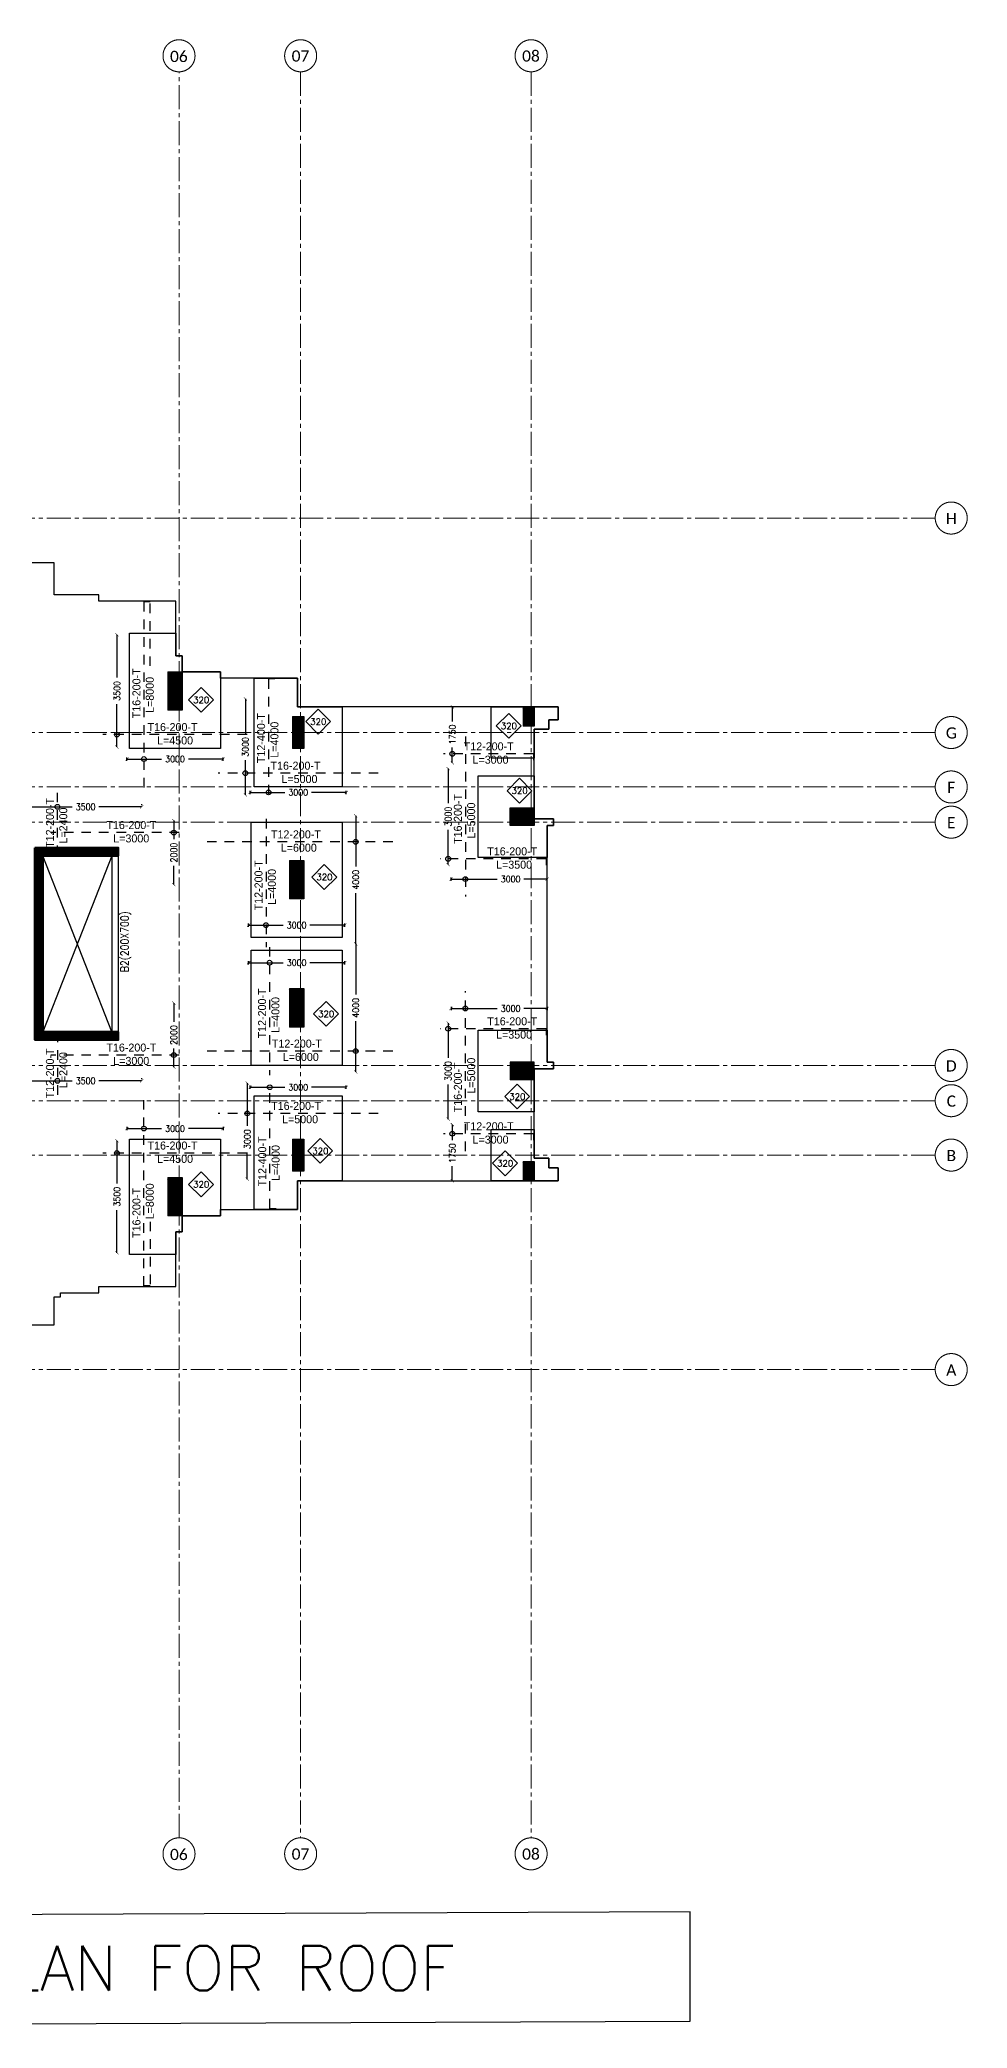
# Model space of a CAD drawing. Header units: millimetres. Extents: x -967280 to 3852, y 2833 to 1955156.
# Drawn here: x -709979 to -681004, y 866663 to 928777 of the extents above; entities that cross this region are included whole.
import ezdxf
from ezdxf.enums import TextEntityAlignment as Align

# ---------------------------------------------------------------- set-up
doc = ezdxf.new("R2010")
doc.units = ezdxf.units.MM
doc.header["$LTSCALE"] = 1000
doc.header["$PDMODE"] = 35
doc.header["$PDSIZE"] = 25
for name, pattern in [('$0$DASHED2', [0.375, 0.25, -0.125]), ('B05-FIRST FLOOR PLAN$0$DLINE', [0.55, 0.3, -0.25]), ('Columns_Structural070816$0$CENTER2', [1.125, 0.75, -0.125, 0.125, -0.125]), ('HRZN_Line-Ptrn-Sold', [9144001.0, 9144000.0, -1])]:
    doc.linetypes.add(name, pattern=pattern)
for name, color, linetype in [('A-ANNO-TEXT-25', 7, 'Continuous'), ('B05-FIRST FLOOR PLAN$0$STR_ROOF RFT$0$S-SYMB', 30, 'Continuous'), ('S - col hach', 1, 'Continuous'), ('S - dot', 1, 'Continuous'), ('S -Beams', 2, 'Continuous'), ('S-TEXT', 2, 'Continuous'), ('SLAB', 210, 'Continuous')]:
    doc.layers.add(name, color=color, linetype=linetype)
for name, color, linetype, lineweight in [('A-AX-ATT-100', 7, 'HRZN_Line-Ptrn-Sold', 18), ('S - column', 6, 'Continuous', 60), ('ST-000-AXIS', 9, 'Columns_Structural070816$0$CENTER2', 9), ('ST-203-SLAB-TXT', 7, 'Continuous', 30), ('ST-206-SLAB-DIM', 1, 'Continuous', 20), ('ST-RFT-BOT', 2, '$0$DASHED2', 30), ('ST-RFT-TOP', 5, '$0$DASHED2', 30)]:
    doc.layers.add(name, color=color, linetype=linetype, lineweight=lineweight)
doc.styles.add('B05-FIRST FLOOR PLAN$0$XS-Roof RFT$0$T25-100', font='STENCIL.shx', dxfattribs={"height": 250})
doc.styles.add('Calibri_2', font='calibri.ttf', dxfattribs={"height": 300})
doc.styles.add('ROMANC', font='romanc.shx')
doc.styles.add('ST-DIM', font='romans.shx', dxfattribs={"width": 0.85})
doc.styles.add('TUNELNO', font='romans.shx', dxfattribs={"width": 0.9})
doc.dimstyles.new('Copy(2) of DSEC', dxfattribs={"dimtxt": 200, "dimasz": 100, "dimexe": 50, "dimexo": 80, "dimgap": 100, "dimtad": 1, "dimdec": 0, "dimrnd": 5, "dimzin": 0, "dimdsep": 46, "dimtxsty": 'TUNELNO', "dimblk": 'ARCHTICK', "dimcen": 0.09, "dimclrd": 1, "dimclre": 1, "dimclrt": 3, "dimadec": 0, "dimazin": 0, "dimtfac": 0.78125, "dimtdec": 0, "dimtix": 1, "dimtmove": 2, "dimatfit": 3, "dimldrblk": 'ARCHTICK', "dimfxl": 1, "dimtolj": 1, "dimtzin": 0, "dimarcsym": 0})
pattern_1 = [(45, (-254348.726, -1220652.032), (-22.4506403, 22.4506403), [])]

# ---------------------------------------------------------------- blocks, each defined once
blk = doc.blocks.new('str col from 1st to 3rd')
at = {"layer": 'S - col hach'}
h = blk.add_hatch(dxfattribs=at)
h.set_pattern_fill('ANSI31', color=2, scale=10)
h.set_pattern_definition([(45, (-254348.726, -1218952.032), (-22.4506403, 22.4506403), [])])
h.paths.add_polyline_path([(4600, 7300), (4600, 8500), (4150, 8500), (4150, 7300)])
h = blk.add_hatch(dxfattribs=at)
h.set_pattern_fill('ANSI31', color=2, scale=10)
h.set_pattern_definition(pattern_1)
h.paths.add_polyline_path([(8400, 6100), (8400, 7100), (8050, 7100), (8050, 6100)])
h = blk.add_hatch(dxfattribs=at)
h.set_pattern_fill('ANSI31', color=2, scale=10)
h.set_pattern_definition(pattern_1)
h.paths.add_polyline_path([(15600, 6800), (15600, 7400), (15250, 7400), (15250, 6800), (15354, 6800)])
h = blk.add_hatch(dxfattribs=at)
h.set_pattern_fill('ANSI31', color=2, scale=10)
h.set_pattern_definition([(45, (-254348.726, -1223352.032), (-22.4506403, 22.4506403), [])])
h.paths.add_polyline_path([(15107, 3700), (15600, 3700), (15600, 4250), (14850, 4250), (14850, 3700)])
h = blk.add_hatch(dxfattribs=at)
h.set_pattern_fill('ANSI31', color=3, scale=10)
h.set_pattern_definition([(45, (-254348.726, -1220652.032), (-22.4506403, 22.4506403), [])])
h.paths.add_polyline_path([(0, 3000), (0, -3000), (2600, -3000), (2600, -2750), (250, -2750), (250, 2750), (2600, 2750), (2600, 3000)])
h = blk.add_hatch(dxfattribs=at)
h.set_pattern_fill('ANSI31', color=2, scale=10)
h.set_pattern_definition([(45, (-254298.726, -1225652.032), (-22.4506403, 22.4506403), [])])
h.paths.add_polyline_path([(8400, 1400), (8400, 2600), (7950, 2600), (7950, 1400)])
h = blk.add_hatch(dxfattribs=at)
h.set_pattern_fill('ANSI31', color=2, scale=10)
h.set_pattern_definition([(45, (-567282.766, -1475289.637), (-22.4506403, 22.4506403), [])])
h.paths.add_polyline_path([(8400, -1400), (7950, -1400), (7950, -2600), (8400, -2600)])
h = blk.add_hatch(dxfattribs=at)
h.set_pattern_fill('ANSI31', color=2, scale=10)
h.set_pattern_definition([(45, (-254348.726, -1231252.032), (-22.4506403, 22.4506403), [])])
h.paths.add_polyline_path([(15107, -4250), (15600, -4250), (15600, -3700), (14850, -3700), (14850, -4250)])
h = blk.add_hatch(dxfattribs=at)
h.set_pattern_fill('ANSI31', color=2, scale=10)
h.set_pattern_definition([(45, (-254348.726, -1220852.032), (-22.4506403, 22.4506403), [])])
h.paths.add_polyline_path([(8050, -7100), (8400, -7100), (8400, -6100), (8050, -6100)])
h = blk.add_hatch(dxfattribs=at)
h.set_pattern_fill('ANSI31', color=2, scale=10)
h.set_pattern_definition(pattern_1)
h.paths.add_polyline_path([(15250, -6800), (15250, -7400), (15600, -7400), (15600, -6800)])
h = blk.add_hatch(dxfattribs=at)
h.set_pattern_fill('ANSI31', color=2, scale=10)
h.set_pattern_definition([(45, (-254348.726, -1222352.032), (-22.4506403, 22.4506403), [])])
h.paths.add_polyline_path([(4600, -8500), (4600, -7300), (4150, -7300), (4150, -8500), (4233, -8500)])
at = {"layer": 'S - column', "lineweight": 15}
for points in [[(4600, 8500), (4150, 8500), (4150, 7300), (4600, 7300)], [(8050, 6100), (8400, 6100), (8400, 7100), (8050, 7100)], [(15250, 6800), (15600, 6800), (15600, 7400), (15250, 7400)], [(14850, 3700), (15600, 3700), (15600, 4250), (14850, 4250)], [(7950, 1400), (8400, 1400), (8400, 2600), (7950, 2600)], [(7950, -2600), (8400, -2600), (8400, -1400), (7950, -1400)], [(14850, -4250), (15600, -4250), (15600, -3700), (14850, -3700)], [(8050, -7100), (8050, -6100), (8400, -6100), (8400, -7100)], [(15600, -6800), (15600, -7400), (15250, -7400), (15250, -6800)], [(4600, -7300), (4600, -8500), (4150, -8500), (4150, -7300)]]:
    blk.add_lwpolyline(points, close=True, dxfattribs=at)
at = {"layer": 'S - column', "color": 3}
blk.add_lwpolyline([(0, 3000), (0, -3000), (2600, -3000), (2600, -2750), (250, -2750), (250, 2750), (2600, 2750), (2600, 3000), (0, 3000)], dxfattribs=at)
at = {"layer": 'ST-RFT-BOT', "color": 7, "linetype": 'Continuous', "ltscale": 30}
for points in [[(4150, 8500), (4600, 8500), (4600, 7300), (4150, 7300)], [(8050, 7100), (8400, 7100), (8400, 6100), (8050, 6100)], [(15250, 7400), (15600, 7400), (15600, 6800), (15250, 6800)], [(15600, 4250), (15600, 3700), (14850, 3700), (14850, 4250)], [(7950, 2600), (8400, 2600), (8400, 1400), (7950, 1400)], [(7950, -1400), (8400, -1400), (8400, -2600)], [(15600, -4250), (15600, -3700), (14850, -3700), (14850, -4250)], [(8050, -6100), (8400, -6100), (8400, -7100), (8050, -7100)], [(15250, -6800), (15600, -6800), (15600, -7400), (15250, -7400)], [(4150, -7300), (4600, -7300), (4600, -8500), (4150, -8500)]]:
    blk.add_lwpolyline(points, dxfattribs=at)
blk = doc.blocks.new('_ArchTick')
at = {"color": 0, "linetype": 'ByBlock', "const_width": 0.15}
blk.add_lwpolyline([(-0.5, -0.5), (0.5, 0.5)], dxfattribs=at)
blk = doc.blocks.new('*D920')
at = {"layer": 'Defpoints', "color": 0, "transparency": 16777216}
for p in [(-705761, 904387), (-705791, 902388), (-705761, 902388)]:
    blk.add_point(p, dxfattribs=at)
at = {"layer": 'ST-206-SLAB-DIM', "color": 1, "lineweight": -2, "transparency": 16777216}
for p, q in [((-705791, 904387), (-705791, 903805)), ((-705791, 902388), (-705791, 902970))]:
    blk.add_line(p, q, dxfattribs=at)
at = {"layer": 'ST-206-SLAB-DIM', "color": 1, "lineweight": -2, "transparency": 16777216, "xscale": 100, "yscale": 100, "zscale": 100}
for p, rotation in [((-705791, 904387), 90), ((-705791, 902388), 270)]:
    blk.add_blockref('_ArchTick', p, dxfattribs=dict(at, rotation=rotation))
at = {"layer": 'ST-206-SLAB-DIM', "color": 3, "transparency": 16777216, "insert": (-705791, 903387), "char_height": 200, "attachment_point": 5, "rotation": 90, "style": 'TUNELNO'}
blk.add_mtext('\\A1;2000', dxfattribs=at)
blk = doc.blocks.new('*D925')
at = {"layer": 'Defpoints', "color": 0, "transparency": 16777216}
for p in [(-700079, 900537), (-700109, 896536), (-700079, 896536)]:
    blk.add_point(p, dxfattribs=at)
at = {"layer": 'ST-206-SLAB-DIM', "color": 1, "lineweight": -2, "transparency": 16777216}
for p, q in [((-700109, 900537), (-700109, 898954)), ((-700109, 896536), (-700109, 898119))]:
    blk.add_line(p, q, dxfattribs=at)
at = {"layer": 'ST-206-SLAB-DIM', "color": 1, "lineweight": -2, "transparency": 16777216, "xscale": 100, "yscale": 100, "zscale": 100}
for p, rotation in [((-700109, 900537), 90), ((-700109, 896536), 270)]:
    blk.add_blockref('_ArchTick', p, dxfattribs=dict(at, rotation=rotation))
at = {"layer": 'ST-206-SLAB-DIM', "color": 3, "transparency": 16777216, "insert": (-700109, 898536), "char_height": 200, "attachment_point": 5, "rotation": 90, "style": 'TUNELNO'}
blk.add_mtext('\\A1;4000', dxfattribs=at)
blk = doc.blocks.new('*D926')
at = {"layer": 'Defpoints', "color": 0, "transparency": 16777216}
for p in [(-700079, 904538), (-700109, 900537), (-700079, 900537)]:
    blk.add_point(p, dxfattribs=at)
at = {"layer": 'ST-206-SLAB-DIM', "color": 1, "lineweight": -2, "transparency": 16777216}
for p, q in [((-700109, 904538), (-700109, 902955)), ((-700109, 900537), (-700109, 902120))]:
    blk.add_line(p, q, dxfattribs=at)
at = {"layer": 'ST-206-SLAB-DIM', "color": 1, "lineweight": -2, "transparency": 16777216, "xscale": 100, "yscale": 100, "zscale": 100}
for p, rotation in [((-700109, 904538), 90), ((-700109, 900537), 270)]:
    blk.add_blockref('_ArchTick', p, dxfattribs=dict(at, rotation=rotation))
at = {"layer": 'ST-206-SLAB-DIM', "color": 3, "transparency": 16777216, "insert": (-700109, 902537), "char_height": 200, "attachment_point": 5, "rotation": 90, "style": 'TUNELNO'}
blk.add_mtext('\\A1;4000', dxfattribs=at)
blk = doc.blocks.new('*D927')
at = {"layer": 'Defpoints', "color": 0, "transparency": 16777216}
for p in [(-703525, 908187), (-703555, 905186), (-703525, 905186)]:
    blk.add_point(p, dxfattribs=at)
at = {"layer": 'ST-206-SLAB-DIM', "color": 1, "lineweight": -2, "transparency": 16777216}
for p, q in [((-703555, 908187), (-703555, 907104)), ((-703555, 905186), (-703555, 906270))]:
    blk.add_line(p, q, dxfattribs=at)
at = {"layer": 'ST-206-SLAB-DIM', "color": 1, "lineweight": -2, "transparency": 16777216, "xscale": 100, "yscale": 100, "zscale": 100}
for p, rotation in [((-703555, 908187), 90), ((-703555, 905186), 270)]:
    blk.add_blockref('_ArchTick', p, dxfattribs=dict(at, rotation=rotation))
at = {"layer": 'ST-206-SLAB-DIM', "color": 3, "transparency": 16777216, "insert": (-703555, 906687), "char_height": 200, "attachment_point": 5, "rotation": 90, "style": 'TUNELNO'}
blk.add_mtext('\\A1;3000', dxfattribs=at)
blk = doc.blocks.new('*D928')
at = {"layer": 'Defpoints', "color": 0, "transparency": 16777216}
for p in [(-707539, 910188), (-707569, 906687), (-707539, 906687)]:
    blk.add_point(p, dxfattribs=at)
at = {"layer": 'ST-206-SLAB-DIM', "color": 1, "lineweight": -2, "transparency": 16777216}
for p, q in [((-707569, 910188), (-707569, 908855)), ((-707569, 906687), (-707569, 908020))]:
    blk.add_line(p, q, dxfattribs=at)
at = {"layer": 'ST-206-SLAB-DIM', "color": 1, "lineweight": -2, "transparency": 16777216, "xscale": 100, "yscale": 100, "zscale": 100}
for p, rotation in [((-707569, 910188), 90), ((-707569, 906687), 270)]:
    blk.add_blockref('_ArchTick', p, dxfattribs=dict(at, rotation=rotation))
at = {"layer": 'ST-206-SLAB-DIM', "color": 3, "transparency": 16777216, "insert": (-707569, 908437), "char_height": 200, "attachment_point": 5, "rotation": 90, "style": 'TUNELNO'}
blk.add_mtext('\\A1;3500', dxfattribs=at)
blk = doc.blocks.new('*D931')
at = {"layer": 'Defpoints', "color": 0, "transparency": 16777216}
for p in [(-710296, 904817), (-706796, 904817), (-706796, 904817)]:
    blk.add_point(p, dxfattribs=at)
at = {"layer": 'ST-206-SLAB-DIM', "color": 1, "lineweight": -2, "transparency": 16777216}
for p, q in [((-710296, 904897), (-710296, 904867)), ((-710296, 904817), (-708963, 904817)), ((-706796, 904817), (-708129, 904817)), ((-706796, 904897), (-706796, 904867))]:
    blk.add_line(p, q, dxfattribs=at)
at = {"layer": 'ST-206-SLAB-DIM', "color": 1, "lineweight": -2, "transparency": 16777216, "xscale": 100, "yscale": 100, "zscale": 100, "rotation": 180}
blk.add_blockref('_ArchTick', (-710296, 904817), dxfattribs=at)
at = {"layer": 'ST-206-SLAB-DIM', "color": 1, "lineweight": -2, "transparency": 16777216, "xscale": 100, "yscale": 100, "zscale": 100}
blk.add_blockref('_ArchTick', (-706796, 904817), dxfattribs=at)
at = {"layer": 'ST-206-SLAB-DIM', "color": 3, "transparency": 16777216, "insert": (-708546, 904817), "char_height": 200, "attachment_point": 5, "style": 'TUNELNO'}
blk.add_mtext('\\A1;3500', dxfattribs=at)
blk = doc.blocks.new('*D938')
at = {"layer": 'Defpoints', "color": 0, "transparency": 16777216}
for p in [(-703404, 905136), (-700403, 905267), (-700403, 905136)]:
    blk.add_point(p, dxfattribs=at)
at = {"layer": 'ST-206-SLAB-DIM', "color": 1, "lineweight": -2, "transparency": 16777216}
for p, q in [((-703404, 905216), (-703404, 905317)), ((-703404, 905267), (-702321, 905267)), ((-700403, 905267), (-701487, 905267)), ((-700403, 905216), (-700403, 905317))]:
    blk.add_line(p, q, dxfattribs=at)
at = {"layer": 'ST-206-SLAB-DIM', "color": 1, "lineweight": -2, "transparency": 16777216, "xscale": 100, "yscale": 100, "zscale": 100, "rotation": 180}
blk.add_blockref('_ArchTick', (-703404, 905267), dxfattribs=at)
at = {"layer": 'ST-206-SLAB-DIM', "color": 1, "lineweight": -2, "transparency": 16777216, "xscale": 100, "yscale": 100, "zscale": 100}
blk.add_blockref('_ArchTick', (-700403, 905267), dxfattribs=at)
at = {"layer": 'ST-206-SLAB-DIM', "color": 3, "transparency": 16777216, "insert": (-701904, 905267), "char_height": 200, "attachment_point": 5, "style": 'TUNELNO'}
blk.add_mtext('\\A1;3000', dxfattribs=at)
blk = doc.blocks.new('*D939')
at = {"layer": 'Defpoints', "color": 0, "transparency": 16777216}
for p in [(-704253, 906309), (-707254, 906178), (-704253, 906178)]:
    blk.add_point(p, dxfattribs=at)
at = {"layer": 'ST-206-SLAB-DIM', "color": 1, "lineweight": -2, "transparency": 16777216}
for p, q in [((-707254, 906258), (-707254, 906359)), ((-707254, 906309), (-706171, 906309)), ((-704253, 906309), (-705337, 906309)), ((-704253, 906258), (-704253, 906359))]:
    blk.add_line(p, q, dxfattribs=at)
at = {"layer": 'ST-206-SLAB-DIM', "color": 1, "lineweight": -2, "transparency": 16777216, "xscale": 100, "yscale": 100, "zscale": 100, "rotation": 180}
blk.add_blockref('_ArchTick', (-707254, 906309), dxfattribs=at)
at = {"layer": 'ST-206-SLAB-DIM', "color": 1, "lineweight": -2, "transparency": 16777216, "xscale": 100, "yscale": 100, "zscale": 100}
blk.add_blockref('_ArchTick', (-704253, 906309), dxfattribs=at)
at = {"layer": 'ST-206-SLAB-DIM', "color": 3, "transparency": 16777216, "insert": (-705754, 906309), "char_height": 200, "attachment_point": 5, "style": 'TUNELNO'}
blk.add_mtext('\\A1;3000', dxfattribs=at)
blk = doc.blocks.new('*D951')
at = {"layer": 'Defpoints', "color": 0, "transparency": 16777216}
for p in [(-703466, 896188), (-703496, 893187), (-703466, 893187)]:
    blk.add_point(p, dxfattribs=at)
at = {"layer": 'ST-206-SLAB-DIM', "color": 1, "lineweight": -2, "transparency": 16777216}
for p, q in [((-703496, 896188), (-703496, 894852)), ((-703496, 893187), (-703496, 894018))]:
    blk.add_line(p, q, dxfattribs=at)
at = {"layer": 'ST-206-SLAB-DIM', "color": 1, "lineweight": -2, "transparency": 16777216, "xscale": 100, "yscale": 100, "zscale": 100}
for p, rotation in [((-703496, 896188), 90), ((-703496, 893187), 270)]:
    blk.add_blockref('_ArchTick', p, dxfattribs=dict(at, rotation=rotation))
at = {"layer": 'ST-206-SLAB-DIM', "color": 3, "transparency": 16777216, "insert": (-703496, 894435), "char_height": 200, "attachment_point": 5, "rotation": 90, "style": 'TUNELNO'}
blk.add_mtext('\\A1;3000', dxfattribs=at)
blk = doc.blocks.new('*D952')
at = {"layer": 'Defpoints', "color": 0, "transparency": 16777216}
for p in [(-703454, 900989), (-700453, 901119), (-700453, 900989)]:
    blk.add_point(p, dxfattribs=at)
at = {"layer": 'ST-206-SLAB-DIM', "color": 1, "lineweight": -2, "transparency": 16777216}
for p, q in [((-703454, 901069), (-703454, 901169)), ((-703454, 901119), (-702371, 901119)), ((-700453, 901119), (-701537, 901119)), ((-700453, 901069), (-700453, 901169))]:
    blk.add_line(p, q, dxfattribs=at)
at = {"layer": 'ST-206-SLAB-DIM', "color": 1, "lineweight": -2, "transparency": 16777216, "xscale": 100, "yscale": 100, "zscale": 100, "rotation": 180}
blk.add_blockref('_ArchTick', (-703454, 901119), dxfattribs=at)
at = {"layer": 'ST-206-SLAB-DIM', "color": 1, "lineweight": -2, "transparency": 16777216, "xscale": 100, "yscale": 100, "zscale": 100}
blk.add_blockref('_ArchTick', (-700453, 901119), dxfattribs=at)
at = {"layer": 'ST-206-SLAB-DIM', "color": 3, "transparency": 16777216, "insert": (-701954, 901119), "char_height": 200, "attachment_point": 5, "style": 'TUNELNO'}
blk.add_mtext('\\A1;3000', dxfattribs=at)
blk = doc.blocks.new('*D953')
at = {"layer": 'Defpoints', "color": 0, "transparency": 16777216}
for p in [(-703454, 899816), (-700453, 899947), (-700453, 899816)]:
    blk.add_point(p, dxfattribs=at)
at = {"layer": 'ST-206-SLAB-DIM', "color": 1, "lineweight": -2, "transparency": 16777216}
for p, q in [((-703454, 899896), (-703454, 899997)), ((-703454, 899947), (-702371, 899947)), ((-700453, 899947), (-701537, 899947)), ((-700453, 899896), (-700453, 899997))]:
    blk.add_line(p, q, dxfattribs=at)
at = {"layer": 'ST-206-SLAB-DIM', "color": 1, "lineweight": -2, "transparency": 16777216, "xscale": 100, "yscale": 100, "zscale": 100, "rotation": 180}
blk.add_blockref('_ArchTick', (-703454, 899947), dxfattribs=at)
at = {"layer": 'ST-206-SLAB-DIM', "color": 1, "lineweight": -2, "transparency": 16777216, "xscale": 100, "yscale": 100, "zscale": 100}
blk.add_blockref('_ArchTick', (-700453, 899947), dxfattribs=at)
at = {"layer": 'ST-206-SLAB-DIM', "color": 3, "transparency": 16777216, "insert": (-701954, 899947), "char_height": 200, "attachment_point": 5, "style": 'TUNELNO'}
blk.add_mtext('\\A1;3000', dxfattribs=at)
blk = doc.blocks.new('*D954')
at = {"layer": 'Defpoints', "color": 0, "transparency": 16777216}
for p in [(-703404, 895927), (-700403, 896057), (-700403, 895927)]:
    blk.add_point(p, dxfattribs=at)
at = {"layer": 'ST-206-SLAB-DIM', "color": 1, "lineweight": -2, "transparency": 16777216}
for p, q in [((-703404, 896007), (-703404, 896107)), ((-703404, 896057), (-702321, 896057)), ((-700403, 896057), (-701487, 896057)), ((-700403, 896007), (-700403, 896107))]:
    blk.add_line(p, q, dxfattribs=at)
at = {"layer": 'ST-206-SLAB-DIM', "color": 1, "lineweight": -2, "transparency": 16777216, "xscale": 100, "yscale": 100, "zscale": 100, "rotation": 180}
blk.add_blockref('_ArchTick', (-703404, 896057), dxfattribs=at)
at = {"layer": 'ST-206-SLAB-DIM', "color": 1, "lineweight": -2, "transparency": 16777216, "xscale": 100, "yscale": 100, "zscale": 100}
blk.add_blockref('_ArchTick', (-700403, 896057), dxfattribs=at)
at = {"layer": 'ST-206-SLAB-DIM', "color": 3, "transparency": 16777216, "insert": (-701904, 896057), "char_height": 200, "attachment_point": 5, "style": 'TUNELNO'}
blk.add_mtext('\\A1;3000', dxfattribs=at)
blk = doc.blocks.new('*D962')
at = {"layer": 'Defpoints', "color": 0, "transparency": 16777216}
for p in [(-697060, 907937), (-697090, 906186), (-697060, 906186)]:
    blk.add_point(p, dxfattribs=at)
at = {"layer": 'ST-206-SLAB-DIM', "color": 1, "lineweight": -2, "transparency": 16777216}
for p, q in [((-697090, 907937), (-697090, 907481)), ((-697090, 906186), (-697090, 906673))]:
    blk.add_line(p, q, dxfattribs=at)
at = {"layer": 'ST-206-SLAB-DIM', "color": 1, "lineweight": -2, "transparency": 16777216, "xscale": 100, "yscale": 100, "zscale": 100}
for p, rotation in [((-697090, 907937), 90), ((-697090, 906186), 270)]:
    blk.add_blockref('_ArchTick', p, dxfattribs=dict(at, rotation=rotation))
at = {"layer": 'ST-206-SLAB-DIM', "color": 3, "transparency": 16777216, "insert": (-697090, 907077), "char_height": 200, "attachment_point": 5, "rotation": 90, "style": 'TUNELNO'}
blk.add_mtext('\\A1;1750', dxfattribs=at)
blk = doc.blocks.new('*D982')
at = {"layer": 'Defpoints', "color": 0, "transparency": 16777216}
for p in [(-710296, 896258), (-706796, 896258), (-706796, 896258)]:
    blk.add_point(p, dxfattribs=at)
at = {"layer": 'ST-206-SLAB-DIM', "color": 1, "lineweight": -2, "transparency": 16777216}
for p, q in [((-706796, 896338), (-706796, 896308)), ((-710296, 896258), (-708963, 896258)), ((-710296, 896178), (-710296, 896208)), ((-706796, 896258), (-708129, 896258))]:
    blk.add_line(p, q, dxfattribs=at)
at = {"layer": 'ST-206-SLAB-DIM', "color": 1, "lineweight": -2, "transparency": 16777216, "xscale": 100, "yscale": 100, "zscale": 100, "rotation": 180}
blk.add_blockref('_ArchTick', (-710296, 896258), dxfattribs=at)
at = {"layer": 'ST-206-SLAB-DIM', "color": 1, "lineweight": -2, "transparency": 16777216, "xscale": 100, "yscale": 100, "zscale": 100}
blk.add_blockref('_ArchTick', (-706796, 896258), dxfattribs=at)
at = {"layer": 'ST-206-SLAB-DIM', "color": 3, "transparency": 16777216, "insert": (-708546, 896258), "char_height": 200, "attachment_point": 5, "style": 'TUNELNO'}
blk.add_mtext('\\A1;3500', dxfattribs=at)
blk = doc.blocks.new('*D983')
at = {"layer": 'Defpoints', "color": 0, "transparency": 16777216}
for p in [(-705791, 898687), (-705761, 898687), (-705761, 896688)]:
    blk.add_point(p, dxfattribs=at)
at = {"layer": 'ST-206-SLAB-DIM', "color": 1, "lineweight": -2, "transparency": 16777216}
for p, q in [((-705791, 898687), (-705791, 898105)), ((-705791, 896688), (-705791, 897270))]:
    blk.add_line(p, q, dxfattribs=at)
at = {"layer": 'ST-206-SLAB-DIM', "color": 1, "lineweight": -2, "transparency": 16777216, "xscale": 100, "yscale": 100, "zscale": 100}
for p, rotation in [((-705791, 898687), 90), ((-705791, 896688), 270)]:
    blk.add_blockref('_ArchTick', p, dxfattribs=dict(at, rotation=rotation))
at = {"layer": 'ST-206-SLAB-DIM', "color": 3, "transparency": 16777216, "insert": (-705791, 897687), "char_height": 200, "attachment_point": 5, "rotation": 90, "style": 'TUNELNO'}
blk.add_mtext('\\A1;2000', dxfattribs=at)
blk = doc.blocks.new('*D985')
at = {"layer": 'Defpoints', "color": 0, "transparency": 16777216}
for p in [(-697190, 906013), (-697220, 903012), (-697190, 903012)]:
    blk.add_point(p, dxfattribs=at)
at = {"layer": 'ST-206-SLAB-DIM', "color": 1, "lineweight": -2, "transparency": 16777216}
for p, q in [((-697220, 906013), (-697220, 904930)), ((-697220, 903012), (-697220, 904095))]:
    blk.add_line(p, q, dxfattribs=at)
at = {"layer": 'ST-206-SLAB-DIM', "color": 1, "lineweight": -2, "transparency": 16777216, "xscale": 100, "yscale": 100, "zscale": 100}
for p, rotation in [((-697220, 906013), 90), ((-697220, 903012), 270)]:
    blk.add_blockref('_ArchTick', p, dxfattribs=dict(at, rotation=rotation))
at = {"layer": 'ST-206-SLAB-DIM', "color": 3, "transparency": 16777216, "insert": (-697220, 904512), "char_height": 200, "attachment_point": 5, "rotation": 90, "style": 'TUNELNO'}
blk.add_mtext('\\A1;3000', dxfattribs=at)
blk = doc.blocks.new('*D986')
at = {"layer": 'Defpoints', "color": 0, "transparency": 16777216}
for p in [(-694129, 902559), (-697130, 902429), (-694129, 902429)]:
    blk.add_point(p, dxfattribs=at)
at = {"layer": 'ST-206-SLAB-DIM', "color": 1, "lineweight": -2, "transparency": 16777216}
for p, q in [((-697130, 902509), (-697130, 902609)), ((-697130, 902559), (-695686, 902559)), ((-694129, 902559), (-694852, 902559)), ((-694129, 902509), (-694129, 902609))]:
    blk.add_line(p, q, dxfattribs=at)
at = {"layer": 'ST-206-SLAB-DIM', "color": 1, "lineweight": -2, "transparency": 16777216, "xscale": 100, "yscale": 100, "zscale": 100, "rotation": 180}
blk.add_blockref('_ArchTick', (-697130, 902559), dxfattribs=at)
at = {"layer": 'ST-206-SLAB-DIM', "color": 1, "lineweight": -2, "transparency": 16777216, "xscale": 100, "yscale": 100, "zscale": 100}
blk.add_blockref('_ArchTick', (-694129, 902559), dxfattribs=at)
at = {"layer": 'ST-206-SLAB-DIM', "color": 3, "transparency": 16777216, "insert": (-695269, 902559), "char_height": 200, "attachment_point": 5, "style": 'TUNELNO'}
blk.add_mtext('\\A1;3000', dxfattribs=at)
blk = doc.blocks.new('*D987')
at = {"layer": 'Defpoints', "color": 0, "transparency": 16777216}
for p in [(-697090, 894888), (-697060, 894888), (-697060, 893137)]:
    blk.add_point(p, dxfattribs=at)
at = {"layer": 'ST-206-SLAB-DIM', "color": 1, "lineweight": -2, "transparency": 16777216}
for p, q in [((-697090, 894888), (-697090, 894402)), ((-697090, 893137), (-697090, 893593))]:
    blk.add_line(p, q, dxfattribs=at)
at = {"layer": 'ST-206-SLAB-DIM', "color": 1, "lineweight": -2, "transparency": 16777216, "xscale": 100, "yscale": 100, "zscale": 100}
for p, rotation in [((-697090, 894888), 90), ((-697090, 893137), 270)]:
    blk.add_blockref('_ArchTick', p, dxfattribs=dict(at, rotation=rotation))
at = {"layer": 'ST-206-SLAB-DIM', "color": 3, "transparency": 16777216, "insert": (-697090, 893998), "char_height": 200, "attachment_point": 5, "rotation": 90, "style": 'TUNELNO'}
blk.add_mtext('\\A1;1750', dxfattribs=at)
blk = doc.blocks.new('*D988')
at = {"layer": 'Defpoints', "color": 0, "transparency": 16777216}
for p in [(-697220, 898063), (-697190, 898063), (-697190, 895062)]:
    blk.add_point(p, dxfattribs=at)
at = {"layer": 'ST-206-SLAB-DIM', "color": 1, "lineweight": -2, "transparency": 16777216}
for p, q in [((-697220, 898063), (-697220, 896980)), ((-697220, 895062), (-697220, 896145))]:
    blk.add_line(p, q, dxfattribs=at)
at = {"layer": 'ST-206-SLAB-DIM', "color": 1, "lineweight": -2, "transparency": 16777216, "xscale": 100, "yscale": 100, "zscale": 100}
for p, rotation in [((-697220, 898063), 90), ((-697220, 895062), 270)]:
    blk.add_blockref('_ArchTick', p, dxfattribs=dict(at, rotation=rotation))
at = {"layer": 'ST-206-SLAB-DIM', "color": 3, "transparency": 16777216, "insert": (-697220, 896562), "char_height": 200, "attachment_point": 5, "rotation": 90, "style": 'TUNELNO'}
blk.add_mtext('\\A1;3000', dxfattribs=at)
blk = doc.blocks.new('*D989')
at = {"layer": 'Defpoints', "color": 0, "transparency": 16777216}
for p in [(-697130, 898646), (-694129, 898646), (-694129, 898516)]:
    blk.add_point(p, dxfattribs=at)
at = {"layer": 'ST-206-SLAB-DIM', "color": 1, "lineweight": -2, "transparency": 16777216}
for p, q in [((-697130, 898566), (-697130, 898466)), ((-697130, 898516), (-695686, 898516)), ((-694129, 898516), (-694852, 898516)), ((-694129, 898566), (-694129, 898466))]:
    blk.add_line(p, q, dxfattribs=at)
at = {"layer": 'ST-206-SLAB-DIM', "color": 1, "lineweight": -2, "transparency": 16777216, "xscale": 100, "yscale": 100, "zscale": 100, "rotation": 180}
blk.add_blockref('_ArchTick', (-697130, 898516), dxfattribs=at)
at = {"layer": 'ST-206-SLAB-DIM', "color": 1, "lineweight": -2, "transparency": 16777216, "xscale": 100, "yscale": 100, "zscale": 100}
blk.add_blockref('_ArchTick', (-694129, 898516), dxfattribs=at)
at = {"layer": 'ST-206-SLAB-DIM', "color": 3, "transparency": 16777216, "insert": (-695269, 898516), "char_height": 200, "attachment_point": 5, "style": 'TUNELNO'}
blk.add_mtext('\\A1;3000', dxfattribs=at)
blk = doc.blocks.new('*D991')
at = {"layer": 'Defpoints', "color": 0, "transparency": 16777216}
for p in [(-707569, 894388), (-707539, 894388), (-707539, 890887)]:
    blk.add_point(p, dxfattribs=at)
at = {"layer": 'ST-206-SLAB-DIM', "color": 1, "lineweight": -2, "transparency": 16777216}
for p, q in [((-707569, 894388), (-707569, 893055)), ((-707569, 890887), (-707569, 892220))]:
    blk.add_line(p, q, dxfattribs=at)
at = {"layer": 'ST-206-SLAB-DIM', "color": 1, "lineweight": -2, "transparency": 16777216, "xscale": 100, "yscale": 100, "zscale": 100}
for p, rotation in [((-707569, 894388), 90), ((-707569, 890887), 270)]:
    blk.add_blockref('_ArchTick', p, dxfattribs=dict(at, rotation=rotation))
at = {"layer": 'ST-206-SLAB-DIM', "color": 3, "transparency": 16777216, "insert": (-707569, 892637), "char_height": 200, "attachment_point": 5, "rotation": 90, "style": 'TUNELNO'}
blk.add_mtext('\\A1;3500', dxfattribs=at)
blk = doc.blocks.new('*D966')
at = {"layer": 'Defpoints', "color": 0, "transparency": 16777216}
for p in [(-707254, 894897), (-704253, 894897), (-704253, 894766)]:
    blk.add_point(p, dxfattribs=at)
at = {"layer": 'ST-206-SLAB-DIM', "color": 1, "lineweight": -2, "transparency": 16777216}
for p, q in [((-707254, 894817), (-707254, 894716)), ((-707254, 894766), (-706171, 894766)), ((-704253, 894766), (-705337, 894766)), ((-704253, 894817), (-704253, 894716))]:
    blk.add_line(p, q, dxfattribs=at)
at = {"layer": 'ST-206-SLAB-DIM', "color": 1, "lineweight": -2, "transparency": 16777216, "xscale": 100, "yscale": 100, "zscale": 100, "rotation": 180}
blk.add_blockref('_ArchTick', (-707254, 894766), dxfattribs=at)
at = {"layer": 'ST-206-SLAB-DIM', "color": 1, "lineweight": -2, "transparency": 16777216, "xscale": 100, "yscale": 100, "zscale": 100}
blk.add_blockref('_ArchTick', (-704253, 894766), dxfattribs=at)
at = {"layer": 'ST-206-SLAB-DIM', "color": 3, "transparency": 16777216, "insert": (-705754, 894766), "char_height": 200, "attachment_point": 5, "style": 'TUNELNO'}
blk.add_mtext('\\A1;3000', dxfattribs=at)
blk = doc.blocks.new('Grid - HRZN_G-Datm-Grid-Head-1554275-FIRST FLOOR FFL_1_')
at = {"layer": 'A-AX-ATT-100'}
blk.add_circle((0, 0), 5, dxfattribs=at)
blk = doc.blocks.new('AXES-00')
at = {"layer": 'ST-000-AXIS'}
for p, q in [((552098.9, 695813.8), (552098.9, 750979.6)), ((555898.9, 750979.6), (555898.9, 695813.8)), ((563098.9, 750979.6), (563098.9, 695813.8)), ((575723.2, 737039.7), (505674.3, 737039.7)), ((575723.2, 730339.7), (505674.3, 730339.7)), ((575723.2, 728639.7), (505674.3, 728639.7)), ((575723.2, 727539.7), (505674.3, 727539.7)), ((575723.2, 719939.7), (505674.3, 719939.7)), ((575723.2, 718839.7), (505674.3, 718839.7)), ((575723.2, 717139.7), (505674.3, 717139.7)), ((575723.2, 710439.7), (505674.3, 710439.7))]:
    blk.add_line(p, q, dxfattribs=at)
at = {"layer": 'A-AX-ATT-100', "xscale": 99.99999999999993, "yscale": 99.99999999999993, "zscale": 99.99999999999993}
for p in [(552098.9, 751479.6), (552098.9, 695313.8)]:
    blk.add_blockref('Grid - HRZN_G-Datm-Grid-Head-1554275-FIRST FLOOR FFL_1_', p, dxfattribs=at)
at = {"layer": 'A-AX-ATT-100'}
for p, xscale, yscale, zscale, rotation in [((555898.9, 751479.6), 99.99999999999993, 99.99999999999993, 99.99999999999993, 180), ((563098.9, 751479.6), 99.99999999999993, 99.99999999999993, 99.99999999999993, 180), ((576223.2, 737039.7), 100.0000000000001, 100.0000000000001, 100.0000000000001, 90), ((576223.2, 730339.7), 100.0000000000001, 100.0000000000001, 100.0000000000001, 90), ((576223.2, 728639.7), 100.0000000000001, 100.0000000000001, 100.0000000000001, 90), ((576223.2, 727539.7), 100.0000000000001, 100.0000000000001, 100.0000000000001, 90), ((576223.2, 719939.7), 100.0000000000001, 100.0000000000001, 100.0000000000001, 90), ((576223.2, 718839.7), 100.0000000000001, 100.0000000000001, 100.0000000000001, 90), ((576223.2, 717139.7), 100.0000000000001, 100.0000000000001, 100.0000000000001, 90), ((576223.2, 710439.7), 100.0000000000001, 100.0000000000001, 100.0000000000001, 90), ((555898.9, 695313.8), 99.99999999999993, 99.99999999999993, 99.99999999999993, 180), ((563098.9, 695313.8), 99.99999999999993, 99.99999999999993, 99.99999999999993, 180)]:
    blk.add_blockref('Grid - HRZN_G-Datm-Grid-Head-1554275-FIRST FLOOR FFL_1_', p, dxfattribs=dict(at, xscale=xscale, yscale=yscale, zscale=zscale, rotation=rotation))
at = {"layer": 'A-AX-ATT-100', "linetype": 'Continuous', "lineweight": 13, "char_height": 350, "attachment_point": 1, "style": 'Calibri_2'}
for s, insert, width in [('06', (551817.7, 751634.5), 673.417), ('07', (555618, 751647.5), 673.417), ('08', (562818, 751647.5), 673.417), ('H', (576054.2, 737201), 416.877), ('G', (576054.2, 730501), 416.877), ('F', (576100.7, 728801), 304.641), ('E', (576090.7, 727701), 328.692), ('D', (576057.7, 720101), 408.861), ('C', (576080.7, 719001), 352.742), ('B', (576077.2, 717301), 360.759), ('A', (576067.7, 710601), 384.81), ('06', (551817.7, 695468.8), 673.417), ('07', (555618, 695481.8), 673.417), ('08', (562818, 695481.8), 673.417)]:
    blk.add_mtext(s, dxfattribs=dict(at, insert=insert, width=width))

msp = doc.modelspace()

# ---------------------------------------------------------------- linework, layer by layer
at = {"layer": 'B05-FIRST FLOOR PLAN$0$STR_ROOF RFT$0$S-SYMB'}
for centre in [(-707568.5, 907073), (-706724.5, 906308.7), (-697090, 906471.1), (-703555.1, 905867.2), (-702830.3, 905266.8), (-709426.9, 904816.5), (-705790.6, 904012.6), (-700108.6, 903721.9), (-697219.9, 903191.6), (-696683.7, 902559), (-702912.5, 901119.1), (-702800.2, 899946.8), (-696683.7, 898515.7), (-697219.9, 897883.2), (-705790.6, 897062.2), (-700108.6, 897186.2), (-709426.9, 896258.2), (-702793.7, 896057.2), (-703496.1, 895239.9), (-706724.5, 894766.1), (-697090, 894603.7), (-707568.5, 894001.8)]:
    msp.add_circle(centre, 75, dxfattribs=at)
at = {"layer": 'S - dot'}
for p, q in [((-707728.7, 903287.4), (-709878.7, 897787.4)), ((-707728.7, 897787.4), (-709878.7, 903287.4))]:
    msp.add_line(p, q, dxfattribs=at)
at = {"layer": 'S -Beams'}
for p, q in [((-707728.7, 903287.4), (-707728.7, 897787.4)), ((-707528.7, 903287.4), (-707528.7, 897787.4))]:
    msp.add_line(p, q, dxfattribs=at)
msp.add_lwpolyline([(-711928.8, 888637.4), (-709528.7, 888637.4), (-709528.7, 889512.4), (-709328.7, 889512.4), (-709328.7, 889637.4), (-708128.8, 889637.4), (-708128.8, 889837.4), (-705728.7, 889837.4), (-705728.7, 891537.4), (-705528.7, 891537.4), (-705528.7, 892037.4), (-704328.8, 892037.4), (-704328.7, 892237.4), (-701928.7, 892237.4), (-701928.7, 893137.4), (-695028.8, 893137.4), (-693778.8, 893137.4), (-693778.8, 893537.4), (-694078.8, 893537.4), (-694078.8, 893837.4), (-694528.7, 893837.4), (-694528.7, 896637.4), (-693928.8, 896637.4), (-693928.8, 896837.4), (-694128.7, 896837.4), (-694128.7, 904237.4), (-693928.8, 904237.4), (-693928.8, 904437.4), (-694528.8, 904437.4), (-694528.8, 907237.4), (-694078.8, 907237.4), (-694078.8, 907537.4), (-693778.8, 907537.4), (-693778.8, 907937.4), (-695028.8, 907937.4), (-699828.8, 907937.4), (-701928.7, 907937.4), (-701928.7, 908837.4), (-704328.8, 908837.4), (-704328.8, 909037.4), (-705528.7, 909037.4), (-705528.7, 909537.4), (-705728.7, 909537.4), (-705728.7, 911237.4), (-708128.8, 911237.4), (-708128.8, 911437.4), (-709528.7, 911437.4), (-709528.7, 912437.4), (-711928.8, 912437.4)], dxfattribs=at)
msp.add_lwpolyline([(-745352.4, 866663.4), (-689658.8, 866882.4), (-689658.8, 870294.4), (-745352.4, 870075.4)], close=True, dxfattribs=at)
at = {"layer": 'S-TEXT', "color": 7, "true_color": 0xffffff}
for points in [[(-704940.6, 907772.4), (-704553.4, 908159.6), (-704940.6, 908546.7), (-705327.8, 908159.6)], [(-701282.5, 907091.3), (-700895.3, 907478.5), (-701282.5, 907865.6), (-701669.7, 907478.5)], [(-695328.8, 906958), (-694941.7, 907345.2), (-695328.8, 907732.4), (-695716, 907345.2)], [(-694994.1, 904934), (-694606.9, 905321.1), (-694994.1, 905708.3), (-695381.2, 905321.1)], [(-701090.3, 902235.6), (-700703.1, 902622.7), (-701090.3, 903009.9), (-701477.4, 902622.7)], [(-701036, 897961.8), (-700648.8, 898348.9), (-701036, 898736.1), (-701423.1, 898348.9)], [(-695064.4, 895381), (-694677.3, 895768.2), (-695064.4, 896155.3), (-695451.6, 895768.2)], [(-701217.7, 893682.1), (-700830.5, 894069.3), (-701217.7, 894456.4), (-701604.8, 894069.3)], [(-695443.8, 893295), (-695056.6, 893682.2), (-695443.8, 894069.4), (-695830.9, 893682.2)], [(-704940.2, 892635.9), (-704553, 893023.1), (-704940.2, 893410.2), (-705327.3, 893023.1)]]:
    msp.add_lwpolyline(points, close=True, dxfattribs=at)
at = {"layer": 'SLAB', "color": 2, "linetype": 'Continuous', "ltscale": 30}
for points in [[(-707178.7, 910237.4), (-705728.7, 910237.4), (-705728.7, 909537.4), (-705528.7, 909537.4), (-705528.7, 909037.4), (-704328.7, 909037.4), (-704328.7, 906637.4), (-707178.7, 906637.4)], [(-703278.7, 908837.4), (-701928.7, 908837.4), (-701928.7, 907937.4), (-700528.8, 907937.4), (-700528.8, 905437.4), (-703278.7, 905437.4)], [(-695878.7, 907937.4), (-693778.8, 907937.4), (-693778.8, 907537.4), (-694078.8, 907537.4), (-694078.8, 907237.4), (-694528.8, 907237.4), (-694528.8, 906337.4), (-695878.7, 906337.4)], [(-696278.7, 905787.4), (-694528.7, 905787.4), (-694528.8, 904437.4), (-693928.8, 904437.4), (-693928.8, 904237.4), (-694128.7, 904237.4), (-694128.7, 903237.4), (-696278.7, 903237.4)], [(-703378.7, 904337.4), (-700528.7, 904337.4), (-700528.7, 900737.4), (-703378.7, 900737.4)], [(-703378.7, 900337.4), (-700528.7, 900337.4), (-700528.7, 896737.4), (-703378.7, 896737.4)], [(-696278.7, 897837.4), (-694128.7, 897837.4), (-694128.7, 896837.4), (-693928.8, 896837.4), (-693928.8, 896637.4), (-694528.7, 896637.4), (-694528.7, 895287.4), (-696278.7, 895287.4)], [(-703278.7, 895787.4), (-700528.8, 895787.4), (-700528.8, 893137.4), (-701928.7, 893137.4), (-701928.7, 892237.4), (-703278.7, 892237.4)], [(-695878.7, 894737.4), (-694528.7, 894737.4), (-694528.7, 893837.4), (-694078.8, 893837.4), (-694078.8, 893537.4), (-693778.8, 893537.4), (-693778.8, 893137.4), (-695878.7, 893137.4)], [(-707178.7, 894437.4), (-704328.7, 894437.4), (-704328.8, 892037.4), (-705528.7, 892037.4), (-705528.7, 891537.4), (-705728.7, 891537.4), (-705728.7, 890837.4), (-707178.7, 890837.4)]]:
    msp.add_lwpolyline(points, close=True, dxfattribs=at)
at = {"layer": 'ST-RFT-TOP', "linetype": 'B05-FIRST FLOOR PLAN$0$DLINE'}
for points in [[(-706534.5, 909217.3), (-706534.5, 911217.3), (-706724.5, 911217.3), (-706724.5, 905407.3)], [(-703503.7, 907073), (-708003.7, 907073)], [(-696683.7, 907012.4), (-696683.7, 902012.4)], [(-699403.7, 905867.2), (-704403.7, 905867.2)], [(-709026.9, 903307.4), (-709426.9, 903307.4), (-709426.9, 905507.4)], [(-702910.8, 904437.4), (-702910.8, 900437.4)], [(-705628.7, 904012.6), (-709628.7, 904012.6)], [(-698953.7, 903721.9), (-704953.7, 903721.9)], [(-702800.2, 900437.4), (-702800.2, 896437.4)], [(-696683.7, 894062.4), (-696683.7, 899062.4)], [(-709026.9, 897767.4), (-709426.9, 897767.4), (-709426.9, 895567.4)], [(-705628.7, 897062.2), (-709628.7, 897062.2)], [(-698953.7, 897186.2), (-704953.7, 897186.2)], [(-706534.5, 891857.5), (-706534.5, 889857.5), (-706724.5, 889857.5), (-706724.5, 895667.5)], [(-699403.7, 895239.9), (-704403.7, 895239.9)], [(-703503.7, 894001.8), (-708003.7, 894001.8)]]:
    msp.add_lwpolyline(points, dxfattribs=at)
for points in [[(-702630.3, 908817.4), (-702817.8, 908817.4, 0.4142136), (-702830.3, 908804.9), (-702830.3, 904997)], [(-694548.8, 906271.1), (-694548.8, 906458.6, 0.4142136), (-694561.3, 906471.1), (-697369.1, 906471.1)], [(-694148.8, 902991.6), (-694148.8, 903179.1, 0.4142136), (-694161.3, 903191.6), (-697469.1, 903191.6)], [(-694148.8, 897683.2), (-694148.8, 897870.7, 0.4142136), (-694161.3, 897883.2), (-697469.1, 897883.2)], [(-702593.7, 892257.4), (-702781.2, 892257.4, -0.4142136), (-702793.7, 892269.9), (-702793.7, 896077.7)], [(-694548.8, 894403.7), (-694548.8, 894591.2, 0.4142136), (-694561.3, 894603.7), (-697369.1, 894603.7)]]:
    msp.add_lwpolyline(points, format="xyb", dxfattribs=at)

# ---------------------------------------------------------------- block references
at = {"layer": 'S -Beams'}
msp.add_blockref('AXES-00', (-1257727.6, 176797.6), dxfattribs=at)
at = {"layer": 'ST-RFT-BOT', "color": 3, "linetype": 'Continuous'}
msp.add_blockref('str col from 1st to 3rd', (-710128.7, 900537.4), dxfattribs=at)

# ---------------------------------------------------------------- texts
at = {"layer": 'A-ANNO-TEXT-25', "insert": (-744050.4, 869238.7), "char_height": 1400, "attachment_point": 1, "style": 'ROMANC'}
msp.add_mtext_dynamic_manual_height_columns('{\\Fsimplex|c0;ADDITIONAL TOP REINFORCEMENT PLAN FOR ROOF }', width=62890.412, gutter_width=8268.9, heights=[-1400], dxfattribs=at)
at = {"layer": 'S-TEXT', "color": 3, "char_height": 196, "attachment_point": 1, "style": 'ROMANC'}
for insert in [(-705187.1, 908255.6), (-701529, 907574.5), (-695575.3, 907441.2), (-695240.5, 905417.2), (-701336.7, 902718.7), (-701282.4, 898445), (-695310.9, 895864.2), (-701464.1, 894165.3), (-695690.2, 893778.2), (-705186.6, 893119.1)]:
    msp.add_mtext_dynamic_manual_height_columns('320', width=592857.868, gutter_width=980, heights=[-196], dxfattribs=dict(at, insert=insert))
at = {"layer": 'ST-203-SLAB-TXT', "style": 'B05-FIRST FLOOR PLAN$0$XS-Roof RFT$0$T25-100'}
for s, p in [('T16-200-T', (-706833.7, 907582.7)), ('L=8000', (-706417.1, 907750.8)), ('T12-400-T', (-702939.6, 906182.7)), ('L=4000', (-702522.9, 906350.8)), ('T12-200-T', (-709536.2, 903533.3)), ('T16-200-T', (-696792.9, 903657.7)), ('L=2400', (-709119.5, 903669.5)), ('L=5000', (-696376.3, 903825.8)), ('T12-200-T', (-703020.1, 901582.7)), ('L=4000', (-702603.4, 901750.8)), ('T12-200-T', (-702909.5, 897582.7)), ('L=4000', (-702492.8, 897750.8)), ('T12-200-T', (-709536.2, 895708.9)), ('L=2400', (-709119.5, 896030.2)), ('L=5000', (-696376.3, 895856.1)), ('T16-200-T', (-696792.9, 895274.2)), ('T12-400-T', (-702903, 892959.6)), ('L=4000', (-702486.3, 893127.7)), ('T16-200-T', (-706833.7, 891349.2)), ('L=8000', (-706417.1, 891931.1))]:
    msp.add_text(s, height=250, rotation=90, dxfattribs=at).set_placement(p)
for s, p in [('T16-200-T', (-706611.6, 907182.2)), ('L=4500', (-706315.3, 906765.6)), ('T12-200-T', (-696733.8, 906580.3)), ('L=3000', (-696458.8, 906163.7)), ('T16-200-T', (-702769.5, 905976.5)), ('L=5000', (-702427.9, 905559.8)), ('T16-200-T', (-707896.8, 904121.8)), ('L=3000', (-707683.3, 903705.1)), ('T12-200-T', (-702756.4, 903831.1)), ('L=6000', (-702449, 903414.4)), ('T16-200-T', (-695998.9, 903300.8)), ('L=3500', (-695723.9, 902884.2)), ('T16-200-T', (-695998.9, 897992.4)), ('T12-200-T', (-702727.7, 897295.5)), ('L=3500', (-695723.9, 897575.7)), ('T16-200-T', (-707896.8, 897171.4)), ('L=3000', (-707683.3, 896754.8)), ('L=6000', (-702387.3, 896878.8)), ('T16-200-T', (-702750.2, 895349.2)), ('L=5000', (-702408.5, 894932.5)), ('T12-200-T', (-696733.3, 894712.9)), ('L=3000', (-696458.2, 894296.2)), ('T16-200-T', (-706611.6, 894111)), ('L=4500', (-706315.3, 893694.3))]:
    msp.add_text(s, height=250, dxfattribs=at).set_placement(p)
at = {"layer": 'ST-203-SLAB-TXT', "style": 'ST-DIM', "width": 0.85}
msp.add_text('B2(200X700)', height=250, rotation=90, dxfattribs=at).set_placement((-707326.8, 900602.2), align=Align.MIDDLE_CENTER)

# ---------------------------------------------------------------- dimensions: what is measured, and where the dimension line sits
at = {"layer": 'ST-206-SLAB-DIM'}
for base, p1, p2, angle, picture, middle in [((-707568.5, 906686.9), (-707538.5, 910187.8), (-707538.5, 906686.9), 270, '*D928', (-707568.5, 908437.4)), ((-703555.2, 905186.5), (-703525.2, 908187.4), (-703525.2, 905186.5), 270, '*D927', (-703555.2, 906686.9)), ((-697090.1, 906186.5), (-697060.1, 907937.4), (-697060.1, 906186.5), 270, '*D962', (-697090.1, 907077)), ((-704253.2, 906308.8), (-707254.1, 906178.2), (-704253.2, 906178.2), 0, '*D939', (-705753.7, 906308.8)), ((-697220, 903011.9), (-697190, 906012.8), (-697190, 903011.9), 270, '*D985', (-697220, 904512.4)), ((-700403.2, 905266.9), (-703404.1, 905136.3), (-700403.2, 905136.3), 0, '*D938', (-701903.7, 905266.9)), ((-705790.6, 902388), (-705760.6, 904386.7), (-705760.6, 902388), 270, '*D920', (-705790.6, 903387.4)), ((-700108.7, 900536.9), (-700078.7, 904537.8), (-700078.7, 900536.9), 270, '*D926', (-700108.7, 902537.4)), ((-694128.7, 902559.1), (-697129.6, 902428.5), (-694128.7, 902428.5), 0, '*D986', (-695268.8, 902559.1)), ((-700453.2, 901119.1), (-703454.1, 900988.5), (-700453.2, 900988.5), 0, '*D952', (-701953.7, 901119.1)), ((-700453.2, 899946.9), (-703454.1, 899816.2), (-700453.2, 899816.2), 0, '*D953', (-701953.7, 899946.9)), ((-700108.7, 896536), (-700078.7, 900536.9), (-700078.7, 896536), 270, '*D925', (-700108.7, 898536.5)), ((-705790.6, 898686.7), (-705760.6, 896688), (-705760.6, 898686.7), 90, '*D983', (-705790.6, 897687.4)), ((-694128.7, 898515.6), (-697129.6, 898646.2), (-694128.7, 898646.2), 0, '*D989', (-695268.8, 898515.6)), ((-697220, 898062.8), (-697190, 895061.9), (-697190, 898062.8), 90, '*D988', (-697220, 896562.4)), ((-703496.2, 893187.4), (-703466.2, 896188.3), (-703466.2, 893187.4), 270, '*D951', (-703496.2, 894435.3)), ((-700403.3, 896057.3), (-703404.2, 895926.7), (-700403.3, 895926.7), 0, '*D954', (-701903.7, 896057.3)), ((-707568.5, 894387.8), (-707538.5, 890886.9), (-707538.5, 894387.8), 90, '*D991', (-707568.5, 892637.4)), ((-704253.2, 894766), (-707254.1, 894896.6), (-704253.2, 894896.6), 0, '*D966', (-705753.7, 894766)), ((-697090.1, 894888.3), (-697060.1, 893137.4), (-697060.1, 894888.3), 90, '*D987', (-697090.1, 893997.8))]:
    dim = msp.add_linear_dim(base=base, p1=p1, p2=p2, angle=angle, dimstyle='Copy(2) of DSEC', dxfattribs=at)
    dim.commit()
    dim.dimension.update_dxf_attribs({"geometry": picture, "text_midpoint": middle, "dimtype": 161})
for base, p1, p2, picture, middle in [((-706796.2, 904816.7), (-710296.2, 904816.6), (-706796.2, 904816.7), '*D931', (-708546.2, 904816.7)), ((-706796.2, 896258), (-710296.2, 896258.1), (-706796.2, 896258), '*D982', (-708546.2, 896258))]:
    dim = msp.add_linear_dim(base=base, p1=p1, p2=p2, dimstyle='Copy(2) of DSEC', dxfattribs=at)
    dim.commit()
    dim.dimension.update_dxf_attribs({"geometry": picture, "text_midpoint": middle, "dimtype": 160})

doc.saveas('drawing.dxf')
